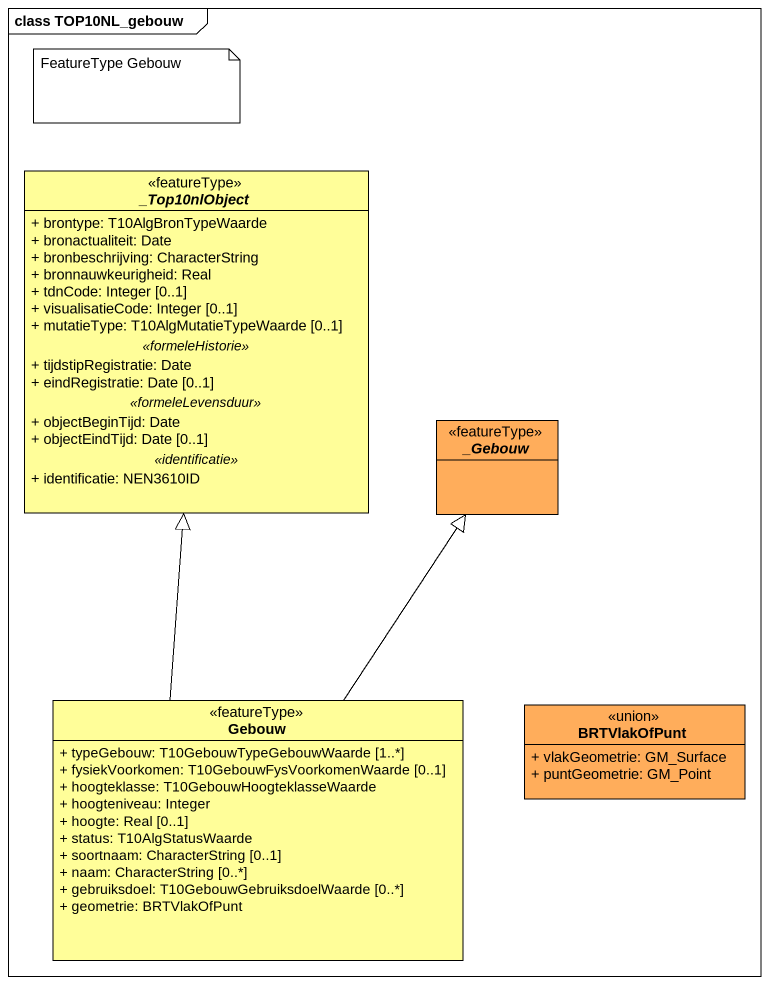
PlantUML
@startuml
mainframe class TOP10NL_gebouw
hide circle
hide empty members
skinparam classAttributeIconSize 0
abstract class "_Top10nlObject" as Top10nlObject <<featureType>> #FFFE99 {
  + brontype: T10AlgBronTypeWaarde
  + bronactualiteit: Date
  + bronbeschrijving: CharacterString
  + bronnauwkeurigheid: Real
  + tdnCode: Integer [0..1]
  + visualisatieCode: Integer [0..1]
  + mutatieType: T10AlgMutatieTypeWaarde [0..1]
  .. <<formeleHistorie>> ..
  + tijdstipRegistratie: Date
  + eindRegistratie: Date [0..1]
  .. <<formeleLevensduur>> ..
  + objectBeginTijd: Date
  + objectEindTijd: Date [0..1]
  .. <<identificatie>> ..
  + identificatie: NEN3610ID
}
abstract class "_Gebouw" as Gebouw <<featureType>> #FFAD5B
class "Gebouw" as Gebouw_2 <<featureType>> #FFFE99 {
  + typeGebouw: T10GebouwTypeGebouwWaarde [1..*]
  + fysiekVoorkomen: T10GebouwFysVoorkomenWaarde [0..1]
  + hoogteklasse: T10GebouwHoogteklasseWaarde
  + hoogteniveau: Integer
  + hoogte: Real [0..1]
  + status: T10AlgStatusWaarde
  + soortnaam: CharacterString [0..1]
  + naam: CharacterString [0..*]
  + gebruiksdoel: T10GebouwGebruiksdoelWaarde [0..*]
  + geometrie: BRTVlakOfPunt
}
class BRTVlakOfPunt <<union>> #FFAD5B {
  + vlakGeometrie: GM_Surface
  + puntGeometrie: GM_Point
}
Gebouw_2 -up-|> Top10nlObject
Gebouw_2 -up-|> Gebouw
note as N1
  FeatureType Gebouw
end note
@enduml
